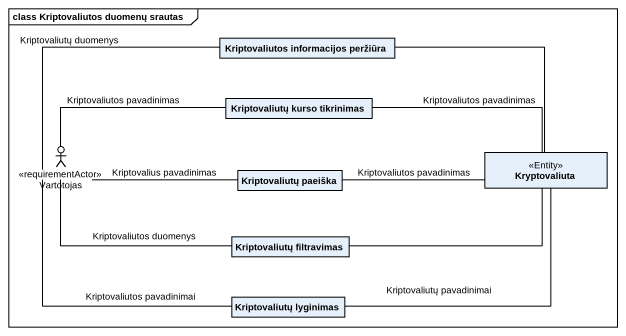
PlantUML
@startuml
mainframe class Kriptovaliutos duomenų srautas
allowmixing
hide circle
hide empty members
class "Kriptovaliutos informacijos peržiūra" as Kriptovaliutos_informacijos
class "Kriptovaliutų kurso tikrinimas" as Kriptovaliutų_kurso
actor Vartotojas <<requirementActor>>
class Kryptovaliuta <<Entity>>
class "Kriptovaliutų paeiška" as Kriptovaliutų_paeiška
class "Kriptovaliutų filtravimas" as Kriptovaliutų_filtravimas
class "Kriptovaliutų lyginimas" as Kriptovaliutų_lyginimas
Kriptovaliutos_informacijos -right- Kryptovaliuta
Kriptovaliutų_kurso -right- Kryptovaliuta : Kriptovaliutos pavadinimas
Vartotojas -right- Kriptovaliutos_informacijos : Kriptovaliutų duomenys
Vartotojas -right- Kriptovaliutų_kurso : Kriptovaliutos pavadinimas
Vartotojas -right- Kriptovaliutų_paeiška : Kriptovalius pavadinimas
Vartotojas -right- Kriptovaliutų_filtravimas : Kriptovaliutos duomenys
Vartotojas -- Kriptovaliutų_lyginimas : Kriptovaliutos pavadinimai
Kriptovaliutų_paeiška -right- Kryptovaliuta : Kriptovaliutos pavadinimas
Kriptovaliutų_filtravimas -right- Kryptovaliuta
Kriptovaliutų_lyginimas -right- Kryptovaliuta : Kriptovaliutų pavadinimai
@enduml
